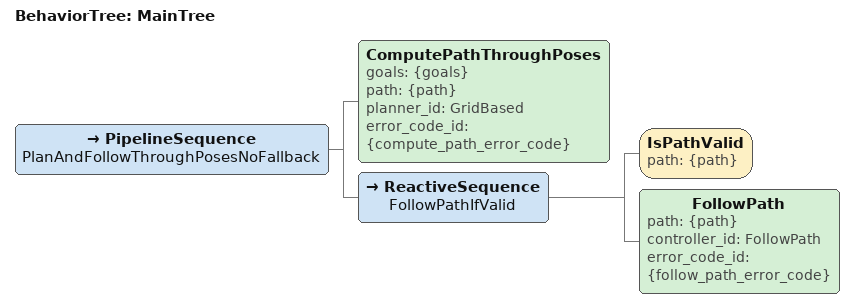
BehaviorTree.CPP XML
<?xml version="1.0"?>
<root BTCPP_format="4" main_tree_to_execute="MainTree">
  <BehaviorTree ID="MainTree">
    <PipelineSequence name="PlanAndFollowThroughPosesNoFallback">
      <ComputePathThroughPoses goals="{goals}" path="{path}" planner_id="GridBased" error_code_id="{compute_path_error_code}"/>
      <ReactiveSequence name="FollowPathIfValid">
        <IsPathValid path="{path}"/>
        <FollowPath path="{path}" controller_id="FollowPath" error_code_id="{follow_path_error_code}"/>
      </ReactiveSequence>
    </PipelineSequence>
  </BehaviorTree>
</root>
